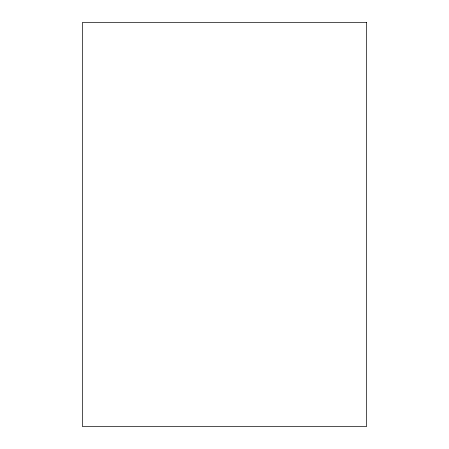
<?xml version="1.0" encoding="UTF-8"?>
<svg xmlns="http://www.w3.org/2000/svg" width="449" height="449" viewBox="0 0 449 449"><rect width="100%" height="100%" fill="white"/><g stroke="black" fill="none" stroke-linecap="round" stroke-linejoin="round"><path stroke-width="0.67" d="M366.564 22.45L82.436 22.45L82.436 426.55L366.564 426.55L366.564 22.45"/></g></svg>
